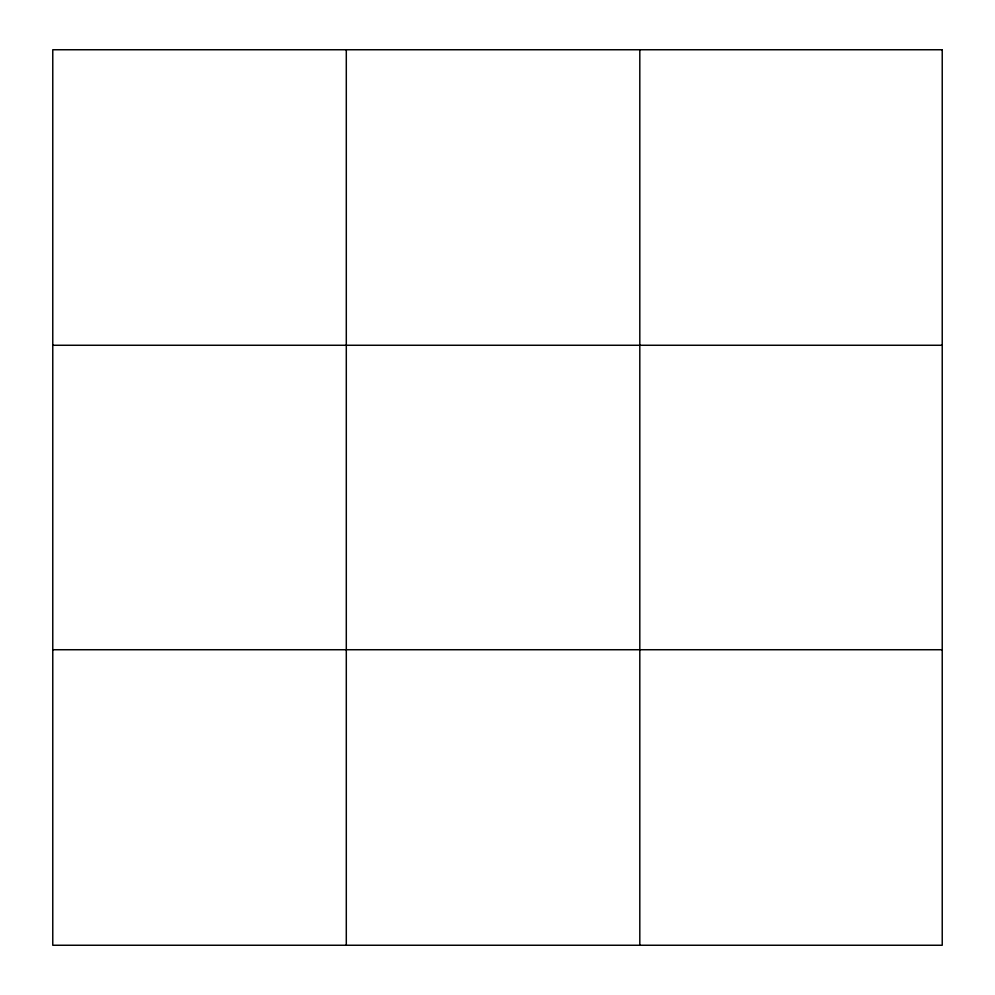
<?xml version="1.0" encoding="UTF-8"?>
<svg xmlns="http://www.w3.org/2000/svg" width="995" height="995" viewBox="0 0 995 995"><rect width="100%" height="100%" fill="white"/><g stroke="black" fill="none" stroke-linecap="round" stroke-linejoin="round"><path stroke-width="1.49" d="M346.297 945.25L346.297 49.75M639.81 945.25L639.81 49.75M52.772 345.265L942.228 345.265M52.772 649.735L942.228 649.735M942.228 49.75L942.228 945.25L52.772 945.25L52.772 49.75L942.228 49.75"/></g></svg>
